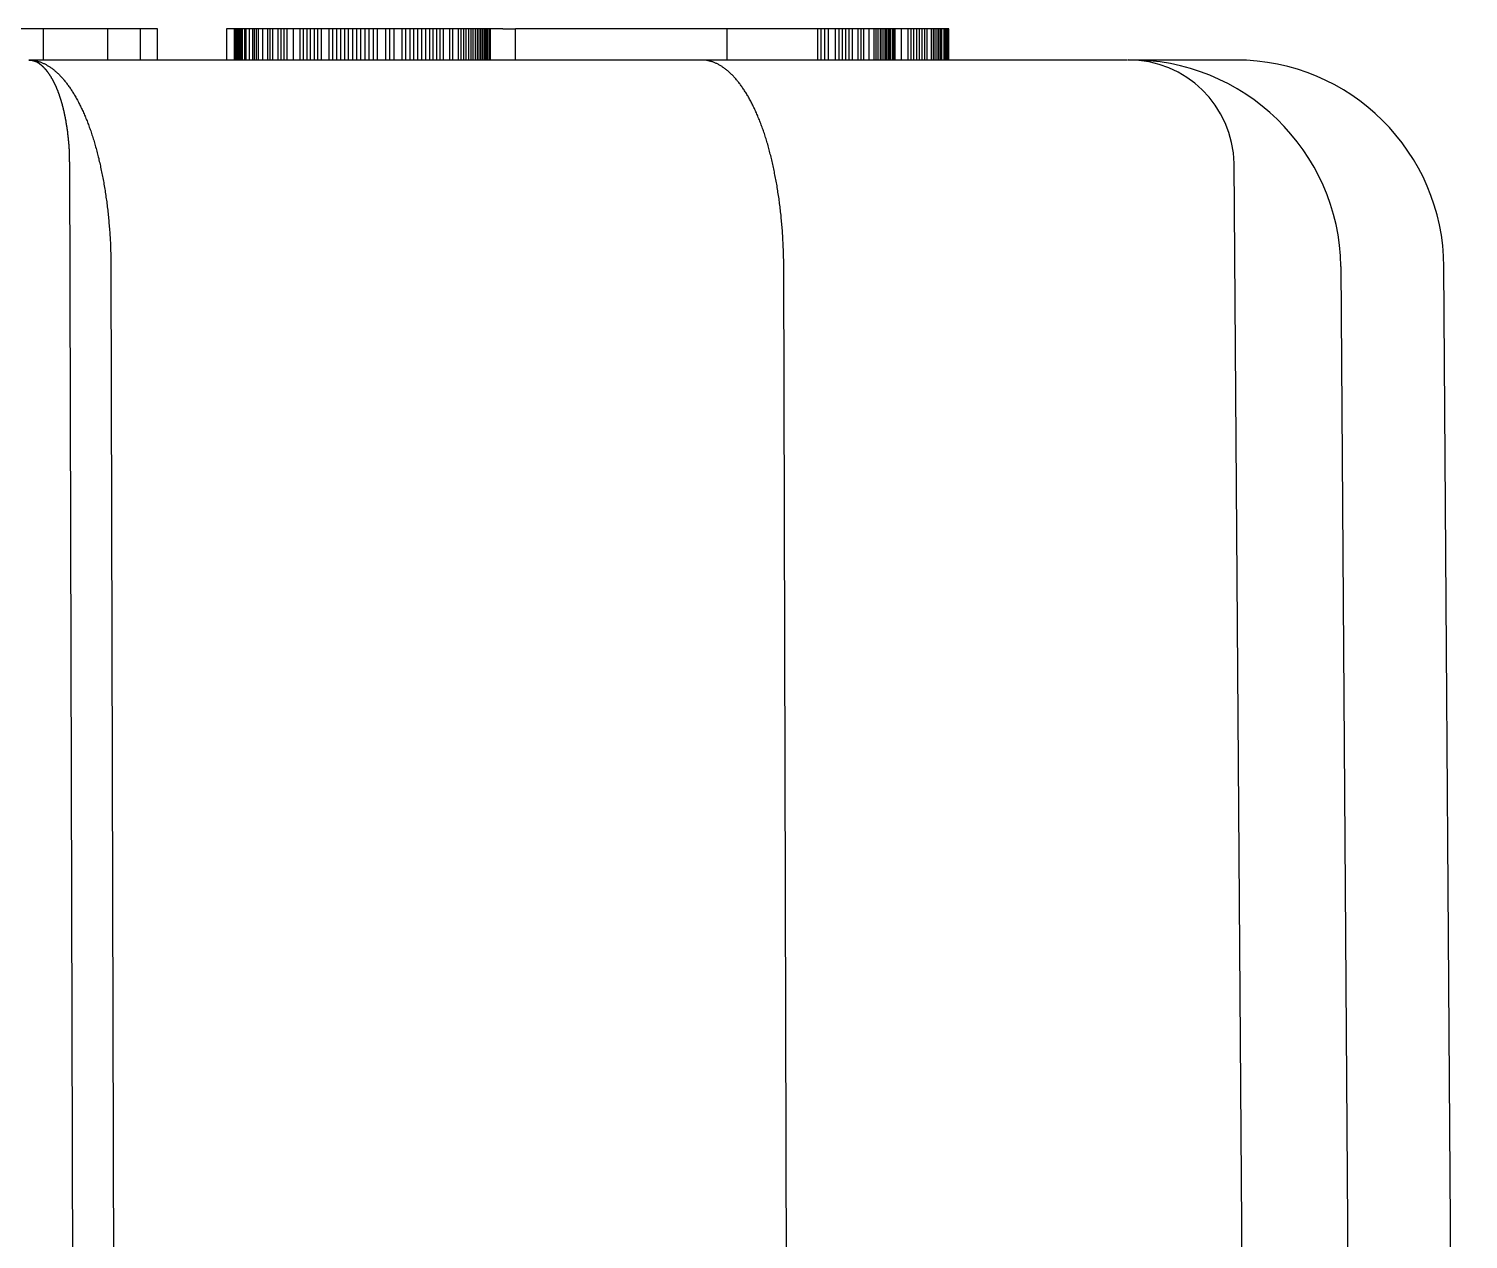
# Model space of a CAD drawing. Extents: x 55 to 320, y 62 to 485.
# Drawn here: x 85.94 to 99.78, y 363.56 to 375.2 of the extents above; entities that cross this region are included whole.
import ezdxf

# ---------------------------------------------------------------- set-up
doc = ezdxf.new("R2010")
doc.units = 0
doc.header["$MEASUREMENT"] = 0
doc.layers.add('FR_QBM1_G14_40U', color=7, linetype='CONTINUOUS')

msp = doc.modelspace()

# ---------------------------------------------------------------- linework, layer by layer
at = {"layer": 'FR_QBM1_G14_40U', "color": 5, "linetype": 'Continuous'}
for p, q in [((86.085, 375.196), (85.305, 375.196)), ((86.703, 375.196), (86.085, 375.196)), ((86.085, 374.896), (86.085, 375.196)), ((86.703, 374.896), (86.703, 375.196)), ((87.016, 375.196), (86.703, 375.196)), ((87.18, 375.196), (87.016, 375.196)), ((87.016, 374.896), (87.016, 375.196)), ((87.18, 374.896), (87.18, 375.196)), ((87.918, 375.196), (87.844, 375.196)), ((87.844, 375.196), (87.844, 374.896)), ((87.918, 374.896), (87.918, 375.196)), ((87.918, 375.196), (87.918, 375.196)), ((87.918, 374.896), (87.918, 375.196)), ((87.921, 375.196), (87.918, 375.196)), ((87.921, 374.896), (87.921, 375.196)), ((87.924, 375.196), (87.921, 375.196)), ((87.924, 374.896), (87.924, 375.196)), ((87.928, 375.196), (87.924, 375.196)), ((87.928, 374.896), (87.928, 375.196)), ((87.932, 375.196), (87.928, 375.196)), ((87.932, 374.896), (87.932, 375.196)), ((87.937, 375.196), (87.932, 375.196)), ((87.937, 374.896), (87.937, 375.196)), ((87.943, 375.196), (87.937, 375.196)), ((87.943, 374.896), (87.943, 375.196)), ((87.95, 375.196), (87.943, 375.196)), ((87.957, 375.196), (87.95, 375.196)), ((87.95, 374.896), (87.95, 375.196)), ((87.966, 375.196), (87.957, 375.196)), ((87.957, 374.896), (87.957, 375.196)), ((87.966, 374.896), (87.966, 375.196)), ((87.975, 375.196), (87.966, 375.196)), ((87.975, 374.896), (87.975, 375.196)), ((87.985, 375.196), (87.975, 375.196)), ((87.985, 374.896), (87.985, 375.196)), ((87.996, 375.196), (87.985, 375.196)), ((87.996, 374.896), (87.996, 375.196)), ((88.008, 375.196), (87.996, 375.196)), ((88.019, 375.196), (88.008, 375.196)), ((88.019, 374.896), (88.019, 375.196)), ((88.033, 375.196), (88.019, 375.196)), ((88.033, 374.896), (88.033, 375.196)), ((88.048, 375.196), (88.033, 375.196)), ((88.063, 375.196), (88.048, 375.196)), ((88.063, 374.896), (88.063, 375.196)), ((88.095, 375.196), (88.063, 375.196)), ((88.095, 374.896), (88.095, 375.196)), ((88.113, 375.196), (88.095, 375.196)), ((88.113, 374.896), (88.113, 375.196)), ((88.13, 375.196), (88.113, 375.196)), ((88.13, 374.896), (88.13, 375.196)), ((88.15, 375.196), (88.13, 375.196)), ((88.192, 375.196), (88.15, 375.196)), ((88.15, 374.896), (88.15, 375.196)), ((88.192, 374.896), (88.192, 375.196)), ((88.239, 375.196), (88.192, 375.196)), ((88.239, 374.896), (88.239, 375.196)), ((88.263, 375.196), (88.239, 375.196)), ((88.263, 374.896), (88.263, 375.196)), ((88.288, 375.196), (88.263, 375.196)), ((88.288, 374.896), (88.288, 375.196)), ((88.34, 375.196), (88.288, 375.196)), ((88.34, 374.896), (88.34, 375.196)), ((88.369, 375.196), (88.34, 375.196)), ((88.369, 374.896), (88.369, 375.196)), ((88.397, 375.196), (88.369, 375.196)), ((88.397, 374.896), (88.397, 375.196)), ((88.426, 375.196), (88.397, 375.196)), ((88.486, 375.196), (88.426, 375.196)), ((88.426, 374.896), (88.426, 375.196)), ((88.551, 375.196), (88.486, 375.196)), ((88.486, 374.896), (88.486, 375.196)), ((88.551, 374.896), (88.551, 375.196)), ((88.584, 375.196), (88.551, 375.196)), ((88.584, 374.896), (88.584, 375.196)), ((88.618, 375.196), (88.584, 375.196)), ((88.618, 374.896), (88.618, 375.196)), ((88.651, 375.196), (88.618, 375.196)), ((88.651, 374.896), (88.651, 375.196)), ((88.688, 375.196), (88.651, 375.196)), ((88.688, 374.896), (88.688, 375.196)), ((88.722, 375.196), (88.688, 375.196)), ((88.722, 374.896), (88.722, 375.196)), ((88.757, 375.196), (88.722, 375.196)), ((88.83, 375.196), (88.757, 375.196)), ((88.757, 374.896), (88.757, 375.196)), ((88.866, 375.196), (88.83, 375.196)), ((88.83, 374.896), (88.83, 375.196)), ((88.866, 374.896), (88.866, 375.196)), ((88.904, 375.196), (88.866, 375.196)), ((88.941, 375.196), (88.904, 375.196)), ((88.904, 374.896), (88.904, 375.196)), ((88.941, 374.896), (88.941, 375.196)), ((88.979, 375.196), (88.941, 375.196)), ((88.979, 374.896), (88.979, 375.196)), ((89.017, 375.196), (88.979, 375.196)), ((89.017, 374.896), (89.017, 375.196)), ((89.056, 375.196), (89.017, 375.196)), ((89.056, 374.896), (89.056, 375.196)), ((89.095, 375.196), (89.056, 375.196)), ((89.095, 374.896), (89.095, 375.196)), ((89.135, 375.196), (89.095, 375.196)), ((89.175, 375.196), (89.135, 375.196)), ((89.135, 374.896), (89.135, 375.196)), ((89.215, 375.196), (89.175, 375.196)), ((89.175, 374.896), (89.175, 375.196)), ((89.215, 374.896), (89.215, 375.196)), ((89.255, 375.196), (89.215, 375.196)), ((89.295, 375.196), (89.255, 375.196)), ((89.255, 374.896), (89.255, 375.196)), ((89.374, 375.196), (89.295, 375.196)), ((89.295, 374.896), (89.295, 375.196)), ((89.374, 374.896), (89.374, 375.196)), ((89.413, 375.196), (89.374, 375.196)), ((89.413, 374.896), (89.413, 375.196)), ((89.453, 375.196), (89.413, 375.196)), ((89.453, 374.896), (89.453, 375.196)), ((89.53, 375.196), (89.453, 375.196)), ((89.53, 374.896), (89.53, 375.196)), ((89.568, 375.196), (89.53, 375.196)), ((89.568, 374.896), (89.568, 375.196)), ((89.607, 375.196), (89.568, 375.196)), ((89.607, 374.896), (89.607, 375.196)), ((89.645, 375.196), (89.607, 375.196)), ((89.645, 374.896), (89.645, 375.196)), ((89.683, 375.196), (89.645, 375.196)), ((89.683, 374.896), (89.683, 375.196)), ((89.721, 375.196), (89.683, 375.196)), ((89.721, 374.896), (89.721, 375.196)), ((89.759, 375.196), (89.721, 375.196)), ((89.759, 374.896), (89.759, 375.196)), ((89.797, 375.196), (89.759, 375.196)), ((89.797, 374.896), (89.797, 375.196)), ((89.83, 375.196), (89.797, 375.196)), ((89.83, 374.896), (89.83, 375.196)), ((89.865, 375.196), (89.83, 375.196)), ((89.865, 374.896), (89.865, 375.196)), ((89.896, 375.196), (89.865, 375.196)), ((89.896, 374.896), (89.896, 375.196)), ((89.928, 375.196), (89.896, 375.196)), ((89.928, 374.896), (89.928, 375.196)), ((89.988, 375.196), (89.928, 375.196)), ((89.988, 374.896), (89.988, 375.196)), ((90.017, 375.196), (89.988, 375.196)), ((90.072, 375.196), (90.017, 375.196)), ((90.017, 374.896), (90.017, 375.196)), ((90.098, 375.196), (90.072, 375.196)), ((90.072, 374.896), (90.072, 375.196)), ((90.098, 374.896), (90.098, 375.196)), ((90.123, 375.196), (90.098, 375.196)), ((90.123, 374.896), (90.123, 375.196)), ((90.147, 375.196), (90.123, 375.196)), ((90.147, 374.896), (90.147, 375.196)), ((90.171, 375.196), (90.147, 375.196)), ((90.171, 374.896), (90.171, 375.196)), ((90.193, 375.196), (90.171, 375.196)), ((90.193, 374.896), (90.193, 375.196)), ((90.215, 375.196), (90.193, 375.196)), ((90.235, 375.196), (90.215, 375.196)), ((90.215, 374.896), (90.215, 375.196)), ((90.256, 375.196), (90.235, 375.196)), ((90.235, 374.896), (90.235, 375.196)), ((90.256, 374.896), (90.256, 375.196)), ((90.273, 375.196), (90.256, 375.196)), ((90.273, 374.896), (90.273, 375.196)), ((90.289, 375.196), (90.273, 375.196)), ((90.289, 374.896), (90.289, 375.196)), ((90.305, 375.196), (90.289, 375.196)), ((90.305, 374.896), (90.305, 375.196)), ((90.319, 375.196), (90.305, 375.196)), ((90.319, 374.896), (90.319, 375.196)), ((90.331, 375.196), (90.319, 375.196)), ((90.331, 374.896), (90.331, 375.196)), ((90.342, 375.196), (90.331, 375.196)), ((90.342, 374.896), (90.342, 375.196)), ((90.352, 375.196), (90.342, 375.196)), ((90.352, 374.896), (90.352, 375.196)), ((90.367, 375.196), (90.352, 375.196)), ((90.367, 374.896), (90.367, 375.196)), ((90.372, 375.196), (90.367, 375.196)), ((90.372, 374.896), (90.372, 375.196)), ((90.375, 375.196), (90.372, 375.196)), ((90.375, 374.896), (90.375, 375.196)), ((90.378, 375.196), (90.375, 375.196)), ((90.378, 374.896), (90.378, 375.196)), ((90.38, 375.196), (90.378, 375.196)), ((90.38, 374.896), (90.38, 375.196)), ((90.5, 375.196), (90.38, 375.196)), ((90.5, 375.196), (90.621, 375.196)), ((92.654, 375.196), (90.621, 375.196)), ((90.621, 374.896), (90.621, 375.196)), ((93.526, 375.196), (92.654, 375.196)), ((92.654, 374.896), (92.654, 375.196)), ((93.559, 375.196), (93.526, 375.196)), ((93.526, 374.896), (93.526, 375.196)), ((93.559, 374.896), (93.559, 375.196)), ((93.594, 375.196), (93.559, 375.196)), ((93.594, 374.896), (93.594, 375.196)), ((93.629, 375.196), (93.594, 375.196)), ((93.629, 374.896), (93.629, 375.196)), ((93.697, 375.196), (93.629, 375.196)), ((93.697, 374.896), (93.697, 375.196)), ((93.731, 375.196), (93.697, 375.196)), ((93.764, 375.196), (93.731, 375.196)), ((93.731, 374.896), (93.731, 375.196)), ((93.797, 375.196), (93.764, 375.196)), ((93.764, 374.896), (93.764, 375.196)), ((93.797, 374.896), (93.797, 375.196)), ((93.828, 375.196), (93.797, 375.196)), ((93.828, 374.896), (93.828, 375.196)), ((93.859, 375.196), (93.828, 375.196)), ((93.859, 374.896), (93.859, 375.196)), ((93.916, 375.196), (93.859, 375.196)), ((93.916, 374.896), (93.916, 375.196)), ((93.944, 375.196), (93.916, 375.196)), ((93.944, 374.896), (93.944, 375.196)), ((93.97, 375.196), (93.944, 375.196)), ((93.97, 374.896), (93.97, 375.196)), ((94.021, 375.196), (93.97, 375.196)), ((94.021, 374.896), (94.021, 375.196)), ((94.067, 375.196), (94.021, 375.196)), ((94.088, 375.196), (94.067, 375.196)), ((94.067, 374.896), (94.067, 375.196)), ((94.088, 374.896), (94.088, 375.196)), ((94.108, 375.196), (94.088, 375.196)), ((94.108, 374.896), (94.108, 375.196)), ((94.128, 375.196), (94.108, 375.196)), ((94.128, 374.896), (94.128, 375.196)), ((94.147, 375.196), (94.128, 375.196)), ((94.147, 374.896), (94.147, 375.196)), ((94.164, 375.196), (94.147, 375.196)), ((94.164, 374.896), (94.164, 375.196)), ((94.181, 375.196), (94.164, 375.196)), ((94.181, 374.896), (94.181, 375.196)), ((94.195, 375.196), (94.181, 375.196)), ((94.208, 375.196), (94.195, 375.196)), ((94.195, 374.896), (94.195, 375.196)), ((94.208, 374.896), (94.208, 375.196)), ((94.219, 375.196), (94.208, 375.196)), ((94.219, 374.896), (94.219, 375.196)), ((94.23, 375.196), (94.219, 375.196)), ((94.247, 375.196), (94.23, 375.196)), ((94.23, 374.896), (94.23, 375.196)), ((94.26, 375.196), (94.247, 375.196)), ((94.247, 374.896), (94.247, 375.196)), ((94.26, 374.896), (94.26, 375.196)), ((94.263, 375.196), (94.26, 375.196)), ((94.263, 374.896), (94.263, 375.196)), ((94.266, 375.196), (94.263, 375.196)), ((94.268, 375.196), (94.266, 375.196)), ((94.266, 374.896), (94.266, 375.196)), ((94.269, 375.196), (94.268, 375.196)), ((94.268, 374.896), (94.268, 375.196)), ((94.332, 375.196), (94.269, 375.196)), ((94.269, 374.896), (94.269, 375.196)), ((94.394, 375.196), (94.332, 375.196)), ((94.332, 374.896), (94.332, 375.196)), ((94.423, 375.196), (94.394, 375.196)), ((94.394, 374.896), (94.394, 375.196)), ((94.423, 374.896), (94.423, 375.196)), ((94.451, 375.196), (94.423, 375.196)), ((94.451, 374.896), (94.451, 375.196)), ((94.478, 375.196), (94.451, 375.196)), ((94.478, 374.896), (94.478, 375.196)), ((94.504, 375.196), (94.478, 375.196)), ((94.53, 375.196), (94.504, 375.196)), ((94.504, 374.896), (94.504, 375.196)), ((94.554, 375.196), (94.53, 375.196)), ((94.53, 374.896), (94.53, 375.196)), ((94.577, 375.196), (94.554, 375.196)), ((94.554, 374.896), (94.554, 375.196)), ((94.577, 374.896), (94.577, 375.196)), ((94.619, 375.196), (94.577, 375.196)), ((94.638, 375.196), (94.619, 375.196)), ((94.619, 374.896), (94.619, 375.196)), ((94.656, 375.196), (94.638, 375.196)), ((94.638, 374.896), (94.638, 375.196)), ((94.656, 374.896), (94.656, 375.196)), ((94.674, 375.196), (94.656, 375.196)), ((94.674, 374.896), (94.674, 375.196)), ((94.69, 375.196), (94.674, 375.196)), ((94.69, 374.896), (94.69, 375.196)), ((94.705, 375.196), (94.69, 375.196)), ((94.718, 375.196), (94.705, 375.196)), ((94.705, 374.896), (94.705, 375.196)), ((94.742, 375.196), (94.718, 375.196)), ((94.718, 374.896), (94.718, 375.196)), ((94.742, 374.896), (94.742, 375.196)), ((94.752, 375.196), (94.742, 375.196)), ((94.752, 374.896), (94.752, 375.196)), ((94.76, 375.196), (94.752, 375.196)), ((94.768, 375.196), (94.76, 375.196)), ((94.76, 374.896), (94.76, 375.196)), ((94.774, 375.196), (94.768, 375.196)), ((94.768, 374.896), (94.768, 375.196)), ((94.78, 375.196), (94.774, 375.196)), ((94.774, 374.896), (94.774, 375.196)), ((94.78, 374.896), (94.78, 375.196)), ((94.784, 375.196), (94.78, 375.196)), ((94.786, 375.196), (94.784, 375.196)), ((94.784, 374.896), (94.784, 375.196)), ((94.787, 375.196), (94.786, 375.196)), ((94.786, 374.896), (94.786, 375.196)), ((94.787, 374.896), (94.787, 375.196)), ((92.41, 374.896), (85.943, 374.896)), ((96.504, 374.896), (92.421, 374.896)), ((97.546, 374.896), (96.509, 374.896)), ((86.405, 348.939), (86.336, 373.903)), ((97.708, 348.939), (97.528, 373.903)), ((86.732, 372.91), (86.797, 348.396)), ((93.264, 348.396), (93.199, 372.91)), ((98.555, 372.91), (98.724, 348.396)), ((99.779, 338.396), (99.546, 372.91))]:
    msp.add_line(p, q, dxfattribs=at)
at = {"layer": 'FR_QBM1_G14_40U', "color": 5}
for points in [[(85.942, 374.896, 0), (85.949, 374.896, 0), (85.955, 374.896, 0), (85.962, 374.895, 0), (85.968, 374.895, 0), (85.975, 374.894, 0), (85.981, 374.894, 0), (85.987, 374.893, 0), (85.994, 374.892, 0), (86, 374.891, 0), (86.007, 374.889, 0), (86.013, 374.888, 0), (86.019, 374.886, 0), (86.026, 374.885, 0), (86.032, 374.883, 0), (86.038, 374.881, 0), (86.045, 374.879, 0), (86.051, 374.877, 0), (86.057, 374.875, 0), (86.064, 374.872, 0), (86.07, 374.87, 0), (86.076, 374.867, 0), (86.083, 374.864, 0), (86.089, 374.861, 0), (86.095, 374.858, 0), (86.102, 374.855, 0), (86.108, 374.852, 0), (86.114, 374.848, 0), (86.12, 374.844, 0), (86.126, 374.841, 0), (86.133, 374.837, 0), (86.139, 374.833, 0), (86.145, 374.829, 0), (86.151, 374.825, 0), (86.157, 374.82, 0), (86.163, 374.816, 0), (86.169, 374.811, 0), (86.176, 374.807, 0), (86.182, 374.802, 0), (86.188, 374.797, 0), (86.194, 374.792, 0), (86.2, 374.787, 0), (86.206, 374.781, 0), (86.212, 374.776, 0), (86.218, 374.77, 0), (86.224, 374.765, 0), (86.23, 374.759, 0), (86.236, 374.753, 0), (86.242, 374.747, 0), (86.248, 374.741, 0), (86.254, 374.734, 0), (86.259, 374.728, 0), (86.265, 374.721, 0), (86.271, 374.715, 0), (86.277, 374.708, 0), (86.283, 374.701, 0), (86.288, 374.694, 0), (86.294, 374.687, 0), (86.3, 374.68, 0), (86.305, 374.672, 0), (86.311, 374.665, 0), (86.317, 374.657, 0), (86.322, 374.65, 0), (86.328, 374.642, 0), (86.334, 374.634, 0), (86.339, 374.626, 0), (86.345, 374.618, 0), (86.35, 374.61, 0), (86.356, 374.601, 0), (86.361, 374.593, 0), (86.367, 374.584, 0), (86.372, 374.575, 0), (86.377, 374.567, 0), (86.383, 374.558, 0), (86.388, 374.549, 0), (86.393, 374.539, 0), (86.398, 374.53, 0), (86.404, 374.521, 0), (86.409, 374.511, 0), (86.414, 374.502, 0), (86.419, 374.492, 0), (86.424, 374.482, 0), (86.429, 374.472, 0), (86.434, 374.462, 0), (86.439, 374.452, 0), (86.444, 374.442, 0), (86.449, 374.431, 0), (86.454, 374.421, 0), (86.459, 374.41, 0), (86.464, 374.4, 0), (86.469, 374.389, 0), (86.474, 374.378, 0), (86.478, 374.367, 0), (86.483, 374.356, 0), (86.488, 374.345, 0), (86.492, 374.333, 0), (86.497, 374.322, 0), (86.502, 374.31, 0), (86.506, 374.299, 0), (86.511, 374.287, 0), (86.515, 374.275, 0), (86.519, 374.263, 0), (86.524, 374.251, 0), (86.528, 374.239, 0), (86.533, 374.227, 0), (86.537, 374.214, 0), (86.541, 374.202, 0), (86.545, 374.19, 0), (86.549, 374.177, 0), (86.553, 374.164, 0), (86.558, 374.151, 0), (86.562, 374.139, 0), (86.566, 374.126, 0), (86.57, 374.113, 0), (86.573, 374.1, 0), (86.577, 374.086, 0), (86.581, 374.073, 0), (86.585, 374.06, 0), (86.589, 374.046, 0), (86.592, 374.033, 0), (86.596, 374.019, 0), (86.6, 374.005, 0), (86.603, 373.992, 0), (86.607, 373.978, 0), (86.61, 373.964, 0), (86.614, 373.95, 0), (86.617, 373.936, 0), (86.62, 373.922, 0), (86.624, 373.908, 0), (86.627, 373.893, 0), (86.63, 373.879, 0), (86.633, 373.865, 0), (86.636, 373.85, 0), (86.639, 373.835, 0), (86.642, 373.821, 0), (86.645, 373.806, 0), (86.648, 373.791, 0), (86.651, 373.777, 0), (86.654, 373.762, 0), (86.657, 373.747, 0), (86.659, 373.732, 0), (86.662, 373.717, 0), (86.665, 373.702, 0), (86.667, 373.686, 0), (86.67, 373.671, 0), (86.672, 373.656, 0), (86.675, 373.641, 0), (86.677, 373.625, 0), (86.68, 373.61, 0), (86.682, 373.594, 0), (86.684, 373.579, 0), (86.686, 373.563, 0), (86.689, 373.548, 0), (86.691, 373.532, 0), (86.693, 373.516, 0), (86.695, 373.5, 0), (86.697, 373.484, 0), (86.699, 373.469, 0), (86.701, 373.453, 0), (86.702, 373.437, 0), (86.704, 373.421, 0), (86.706, 373.405, 0), (86.707, 373.389, 0), (86.709, 373.373, 0), (86.711, 373.356, 0), (86.712, 373.34, 0), (86.713, 373.324, 0), (86.715, 373.308, 0), (86.716, 373.291, 0), (86.718, 373.275, 0), (86.719, 373.259, 0), (86.72, 373.242, 0), (86.721, 373.226, 0), (86.722, 373.209, 0), (86.723, 373.193, 0), (86.724, 373.176, 0), (86.725, 373.16, 0), (86.726, 373.143, 0), (86.727, 373.127, 0), (86.728, 373.11, 0), (86.728, 373.094, 0), (86.729, 373.077, 0), (86.729, 373.06, 0), (86.73, 373.044, 0), (86.73, 373.027, 0), (86.731, 373.01, 0), (86.731, 372.993, 0), (86.731, 372.977, 0), (86.732, 372.96, 0), (86.732, 372.943, 0), (86.732, 372.926, 0), (86.732, 372.91, 0)], [(86.336, 373.903, 0), (86.336, 373.906, 0), (86.336, 373.91, 0), (86.336, 373.913, 0), (86.335, 373.916, 0), (86.335, 373.92, 0), (86.335, 373.923, 0), (86.335, 373.926, 0), (86.335, 373.93, 0), (86.335, 373.933, 0), (86.335, 373.936, 0), (86.335, 373.94, 0), (86.335, 373.943, 0), (86.335, 373.946, 0), (86.335, 373.95, 0), (86.335, 373.953, 0), (86.335, 373.956, 0), (86.335, 373.959, 0), (86.335, 373.963, 0), (86.335, 373.966, 0), (86.335, 373.969, 0), (86.334, 373.973, 0), (86.334, 373.976, 0), (86.334, 373.979, 0), (86.334, 373.983, 0), (86.334, 373.986, 0), (86.334, 373.989, 0), (86.334, 373.993, 0), (86.334, 373.996, 0), (86.334, 373.999, 0), (86.333, 374.002, 0), (86.333, 374.006, 0), (86.333, 374.009, 0), (86.333, 374.012, 0), (86.333, 374.016, 0), (86.333, 374.019, 0), (86.332, 374.022, 0), (86.332, 374.025, 0), (86.332, 374.029, 0), (86.332, 374.032, 0), (86.332, 374.035, 0), (86.332, 374.039, 0), (86.331, 374.042, 0), (86.331, 374.045, 0), (86.331, 374.048, 0), (86.331, 374.052, 0), (86.331, 374.055, 0), (86.33, 374.058, 0), (86.33, 374.062, 0), (86.33, 374.065, 0), (86.33, 374.068, 0), (86.329, 374.071, 0), (86.329, 374.075, 0), (86.329, 374.078, 0), (86.329, 374.081, 0), (86.329, 374.084, 0), (86.328, 374.088, 0), (86.328, 374.091, 0), (86.328, 374.094, 0), (86.327, 374.097, 0), (86.327, 374.101, 0), (86.327, 374.104, 0), (86.327, 374.107, 0), (86.326, 374.11, 0), (86.326, 374.114, 0), (86.326, 374.117, 0), (86.325, 374.12, 0), (86.325, 374.123, 0), (86.325, 374.126, 0), (86.325, 374.13, 0), (86.324, 374.133, 0), (86.324, 374.136, 0), (86.324, 374.139, 0), (86.323, 374.142, 0), (86.323, 374.146, 0), (86.323, 374.149, 0), (86.322, 374.152, 0), (86.322, 374.155, 0), (86.322, 374.158, 0), (86.321, 374.162, 0), (86.321, 374.165, 0), (86.32, 374.168, 0), (86.32, 374.171, 0), (86.32, 374.174, 0), (86.319, 374.178, 0), (86.319, 374.181, 0), (86.319, 374.184, 0), (86.318, 374.187, 0), (86.318, 374.19, 0), (86.317, 374.193, 0), (86.317, 374.197, 0), (86.317, 374.2, 0), (86.316, 374.203, 0), (86.316, 374.206, 0), (86.316, 374.209, 0), (86.315, 374.212, 0), (86.315, 374.215, 0), (86.314, 374.219, 0), (86.314, 374.222, 0), (86.313, 374.225, 0), (86.313, 374.228, 0), (86.312, 374.231, 0), (86.312, 374.234, 0), (86.312, 374.237, 0), (86.311, 374.24, 0), (86.311, 374.243, 0), (86.31, 374.247, 0), (86.31, 374.25, 0), (86.309, 374.253, 0), (86.309, 374.256, 0), (86.308, 374.259, 0), (86.308, 374.262, 0), (86.308, 374.265, 0), (86.307, 374.268, 0), (86.306, 374.271, 0), (86.306, 374.274, 0), (86.305, 374.277, 0), (86.305, 374.28, 0), (86.305, 374.283, 0), (86.304, 374.286, 0), (86.303, 374.289, 0), (86.303, 374.292, 0), (86.302, 374.295, 0), (86.302, 374.298, 0), (86.301, 374.302, 0), (86.301, 374.305, 0), (86.3, 374.308, 0), (86.3, 374.311, 0), (86.299, 374.314, 0), (86.299, 374.317, 0), (86.298, 374.32, 0), (86.298, 374.323, 0), (86.297, 374.325, 0), (86.296, 374.328, 0), (86.296, 374.331, 0), (86.295, 374.334, 0), (86.295, 374.337, 0), (86.294, 374.34, 0), (86.294, 374.343, 0), (86.293, 374.346, 0), (86.293, 374.349, 0), (86.292, 374.352, 0), (86.291, 374.355, 0), (86.291, 374.358, 0), (86.29, 374.361, 0), (86.29, 374.364, 0), (86.289, 374.367, 0), (86.288, 374.37, 0), (86.288, 374.373, 0), (86.287, 374.375, 0), (86.286, 374.378, 0), (86.286, 374.381, 0), (86.285, 374.384, 0), (86.284, 374.387, 0), (86.284, 374.39, 0), (86.283, 374.393, 0), (86.283, 374.396, 0), (86.282, 374.398, 0), (86.281, 374.401, 0), (86.281, 374.404, 0), (86.28, 374.407, 0), (86.279, 374.41, 0), (86.279, 374.413, 0), (86.278, 374.415, 0), (86.277, 374.418, 0), (86.277, 374.421, 0), (86.276, 374.424, 0), (86.275, 374.427, 0), (86.275, 374.429, 0), (86.274, 374.432, 0), (86.273, 374.435, 0), (86.272, 374.438, 0), (86.272, 374.441, 0), (86.271, 374.443, 0), (86.27, 374.446, 0), (86.27, 374.449, 0), (86.269, 374.452, 0), (86.268, 374.454, 0), (86.267, 374.457, 0), (86.267, 374.46, 0), (86.266, 374.462, 0), (86.265, 374.465, 0), (86.265, 374.468, 0), (86.264, 374.471, 0), (86.263, 374.473, 0), (86.262, 374.476, 0), (86.262, 374.479, 0), (86.261, 374.481, 0), (86.26, 374.484, 0), (86.259, 374.487, 0), (86.259, 374.489, 0), (86.258, 374.492, 0), (86.257, 374.495, 0), (86.256, 374.497, 0), (86.255, 374.5, 0), (86.255, 374.502, 0), (86.254, 374.505, 0), (86.253, 374.508, 0), (86.252, 374.51, 0), (86.251, 374.513, 0), (86.251, 374.515, 0), (86.25, 374.518, 0), (86.249, 374.521, 0), (86.248, 374.523, 0), (86.248, 374.526, 0), (86.247, 374.528, 0), (86.246, 374.531, 0), (86.245, 374.533, 0), (86.244, 374.536, 0), (86.243, 374.538, 0), (86.243, 374.541, 0), (86.242, 374.543, 0), (86.241, 374.546, 0), (86.24, 374.548, 0), (86.239, 374.551, 0), (86.238, 374.553, 0), (86.238, 374.556, 0), (86.237, 374.558, 0), (86.236, 374.561, 0), (86.235, 374.563, 0), (86.234, 374.566, 0), (86.233, 374.568, 0), (86.232, 374.57, 0), (86.231, 374.573, 0), (86.231, 374.575, 0), (86.23, 374.578, 0), (86.229, 374.58, 0), (86.228, 374.582, 0), (86.227, 374.585, 0), (86.226, 374.587, 0), (86.225, 374.589, 0), (86.225, 374.592, 0), (86.224, 374.594, 0), (86.223, 374.597, 0), (86.222, 374.599, 0), (86.221, 374.601, 0), (86.22, 374.603, 0), (86.219, 374.606, 0), (86.218, 374.608, 0), (86.217, 374.61, 0), (86.216, 374.613, 0), (86.215, 374.615, 0), (86.214, 374.617, 0), (86.213, 374.619, 0), (86.213, 374.622, 0), (86.212, 374.624, 0), (86.211, 374.626, 0), (86.21, 374.628, 0), (86.209, 374.631, 0), (86.208, 374.633, 0), (86.207, 374.635, 0), (86.206, 374.637, 0), (86.205, 374.639, 0), (86.204, 374.642, 0), (86.203, 374.644, 0), (86.202, 374.646, 0), (86.201, 374.648, 0), (86.2, 374.65, 0), (86.199, 374.652, 0), (86.198, 374.654, 0), (86.197, 374.657, 0), (86.196, 374.659, 0), (86.195, 374.661, 0), (86.194, 374.663, 0), (86.193, 374.665, 0), (86.192, 374.667, 0), (86.191, 374.669, 0), (86.19, 374.671, 0), (86.189, 374.673, 0), (86.188, 374.675, 0), (86.187, 374.677, 0), (86.186, 374.679, 0), (86.185, 374.681, 0), (86.184, 374.683, 0), (86.183, 374.685, 0), (86.182, 374.687, 0), (86.181, 374.689, 0), (86.18, 374.691, 0), (86.179, 374.693, 0), (86.178, 374.695, 0), (86.177, 374.697, 0), (86.176, 374.699, 0), (86.175, 374.701, 0), (86.174, 374.703, 0), (86.173, 374.705, 0), (86.172, 374.707, 0), (86.171, 374.708, 0), (86.17, 374.71, 0), (86.169, 374.712, 0), (86.168, 374.714, 0), (86.166, 374.716, 0), (86.165, 374.718, 0), (86.164, 374.72, 0), (86.163, 374.721, 0), (86.162, 374.723, 0), (86.161, 374.725, 0), (86.16, 374.727, 0), (86.159, 374.729, 0), (86.158, 374.73, 0), (86.157, 374.732, 0), (86.156, 374.734, 0), (86.155, 374.736, 0), (86.154, 374.737, 0), (86.153, 374.739, 0), (86.151, 374.741, 0), (86.15, 374.742, 0), (86.149, 374.744, 0), (86.148, 374.746, 0), (86.147, 374.748, 0), (86.146, 374.749, 0), (86.145, 374.751, 0), (86.144, 374.753, 0), (86.143, 374.754, 0), (86.142, 374.756, 0), (86.141, 374.758, 0), (86.139, 374.759, 0), (86.138, 374.761, 0), (86.137, 374.762, 0), (86.136, 374.764, 0), (86.135, 374.766, 0), (86.134, 374.767, 0), (86.133, 374.769, 0), (86.132, 374.77, 0), (86.13, 374.772, 0), (86.129, 374.773, 0), (86.128, 374.775, 0), (86.127, 374.776, 0), (86.126, 374.778, 0), (86.125, 374.779, 0), (86.124, 374.781, 0), (86.123, 374.782, 0), (86.121, 374.784, 0), (86.12, 374.785, 0), (86.119, 374.787, 0), (86.118, 374.788, 0), (86.117, 374.79, 0), (86.116, 374.791, 0), (86.115, 374.793, 0), (86.114, 374.794, 0), (86.112, 374.795, 0), (86.111, 374.797, 0), (86.11, 374.798, 0), (86.109, 374.8, 0), (86.108, 374.801, 0), (86.106, 374.802, 0), (86.105, 374.804, 0), (86.104, 374.805, 0), (86.103, 374.806, 0), (86.102, 374.808, 0), (86.101, 374.809, 0), (86.1, 374.81, 0), (86.098, 374.812, 0), (86.097, 374.813, 0), (86.096, 374.814, 0), (86.095, 374.815, 0), (86.094, 374.817, 0), (86.093, 374.818, 0), (86.091, 374.819, 0), (86.09, 374.82, 0), (86.089, 374.822, 0), (86.088, 374.823, 0), (86.087, 374.824, 0), (86.085, 374.825, 0), (86.084, 374.826, 0), (86.083, 374.828, 0), (86.082, 374.829, 0), (86.081, 374.83, 0), (86.079, 374.831, 0), (86.078, 374.832, 0), (86.077, 374.833, 0), (86.076, 374.835, 0), (86.075, 374.836, 0), (86.073, 374.837, 0), (86.072, 374.838, 0), (86.071, 374.839, 0), (86.07, 374.84, 0), (86.069, 374.841, 0), (86.067, 374.842, 0), (86.066, 374.843, 0), (86.065, 374.844, 0), (86.064, 374.845, 0), (86.063, 374.846, 0), (86.061, 374.847, 0), (86.06, 374.848, 0), (86.059, 374.849, 0), (86.058, 374.85, 0), (86.056, 374.851, 0), (86.055, 374.852, 0), (86.054, 374.853, 0), (86.053, 374.854, 0), (86.052, 374.855, 0), (86.05, 374.856, 0), (86.049, 374.857, 0), (86.048, 374.858, 0), (86.047, 374.859, 0), (86.046, 374.86, 0), (86.044, 374.86, 0), (86.043, 374.861, 0), (86.042, 374.862, 0), (86.041, 374.863, 0), (86.039, 374.864, 0), (86.038, 374.865, 0), (86.037, 374.865, 0), (86.036, 374.866, 0), (86.034, 374.867, 0), (86.033, 374.868, 0), (86.032, 374.868, 0), (86.031, 374.869, 0), (86.029, 374.87, 0), (86.028, 374.87, 0), (86.027, 374.871, 0), (86.026, 374.872, 0), (86.025, 374.873, 0), (86.023, 374.873, 0), (86.022, 374.874, 0), (86.021, 374.874, 0), (86.019, 374.875, 0), (86.018, 374.876, 0), (86.017, 374.876, 0), (86.016, 374.877, 0), (86.014, 374.877, 0), (86.013, 374.878, 0), (86.012, 374.878, 0), (86.011, 374.879, 0), (86.01, 374.879, 0), (86.008, 374.88, 0), (86.007, 374.88, 0), (86.006, 374.881, 0), (86.004, 374.881, 0), (86.003, 374.882, 0), (86.002, 374.882, 0), (86.001, 374.883, 0), (85.999, 374.883, 0), (85.998, 374.884, 0), (85.997, 374.884, 0), (85.996, 374.884, 0), (85.995, 374.885, 0), (85.993, 374.885, 0), (85.992, 374.886, 0), (85.991, 374.886, 0), (85.99, 374.886, 0), (85.988, 374.887, 0), (85.987, 374.887, 0), (85.986, 374.887, 0), (85.985, 374.888, 0), (85.983, 374.888, 0), (85.982, 374.888, 0), (85.981, 374.889, 0), (85.98, 374.889, 0), (85.978, 374.889, 0), (85.977, 374.889, 0), (85.976, 374.89, 0), (85.975, 374.89, 0), (85.974, 374.89, 0), (85.972, 374.891, 0), (85.971, 374.891, 0), (85.97, 374.891, 0), (85.969, 374.891, 0), (85.967, 374.892, 0), (85.966, 374.892, 0), (85.965, 374.892, 0), (85.964, 374.892, 0), (85.963, 374.893, 0), (85.961, 374.893, 0), (85.96, 374.893, 0), (85.959, 374.893, 0), (85.958, 374.893, 0), (85.957, 374.894, 0), (85.955, 374.894, 0), (85.954, 374.894, 0), (85.953, 374.894, 0), (85.952, 374.894, 0), (85.951, 374.895, 0), (85.95, 374.895, 0), (85.948, 374.895, 0), (85.947, 374.895, 0), (85.946, 374.896, 0), (85.945, 374.896, 0), (85.944, 374.896, 0), (85.942, 374.896, 0)], [(93.199, 372.91, 0), (93.199, 372.926, 0), (93.199, 372.943, 0), (93.199, 372.96, 0), (93.199, 372.977, 0), (93.198, 372.993, 0), (93.198, 373.01, 0), (93.198, 373.027, 0), (93.197, 373.044, 0), (93.197, 373.06, 0), (93.196, 373.077, 0), (93.195, 373.094, 0), (93.195, 373.11, 0), (93.194, 373.127, 0), (93.193, 373.143, 0), (93.192, 373.16, 0), (93.191, 373.176, 0), (93.19, 373.193, 0), (93.189, 373.209, 0), (93.188, 373.226, 0), (93.187, 373.242, 0), (93.186, 373.259, 0), (93.185, 373.275, 0), (93.183, 373.291, 0), (93.182, 373.307, 0), (93.181, 373.324, 0), (93.179, 373.34, 0), (93.178, 373.356, 0), (93.176, 373.372, 0), (93.175, 373.388, 0), (93.173, 373.404, 0), (93.171, 373.421, 0), (93.169, 373.437, 0), (93.168, 373.452, 0), (93.166, 373.468, 0), (93.164, 373.484, 0), (93.162, 373.5, 0), (93.16, 373.516, 0), (93.158, 373.532, 0), (93.156, 373.547, 0), (93.154, 373.563, 0), (93.151, 373.578, 0), (93.149, 373.594, 0), (93.147, 373.609, 0), (93.144, 373.625, 0), (93.142, 373.64, 0), (93.14, 373.656, 0), (93.137, 373.671, 0), (93.135, 373.686, 0), (93.132, 373.701, 0), (93.129, 373.716, 0), (93.127, 373.731, 0), (93.124, 373.746, 0), (93.121, 373.761, 0), (93.118, 373.776, 0), (93.115, 373.791, 0), (93.112, 373.806, 0), (93.109, 373.82, 0), (93.106, 373.835, 0), (93.103, 373.85, 0), (93.1, 373.864, 0), (93.097, 373.878, 0), (93.094, 373.893, 0), (93.091, 373.907, 0), (93.087, 373.921, 0), (93.084, 373.935, 0), (93.081, 373.949, 0), (93.077, 373.963, 0), (93.074, 373.977, 0), (93.07, 373.991, 0), (93.067, 374.005, 0), (93.063, 374.019, 0), (93.059, 374.032, 0), (93.056, 374.046, 0), (93.052, 374.059, 0), (93.048, 374.072, 0), (93.045, 374.086, 0), (93.041, 374.099, 0), (93.037, 374.112, 0), (93.033, 374.125, 0), (93.029, 374.138, 0), (93.025, 374.151, 0), (93.021, 374.163, 0), (93.017, 374.176, 0), (93.013, 374.189, 0), (93.008, 374.201, 0), (93.004, 374.214, 0), (93, 374.226, 0), (92.996, 374.238, 0), (92.991, 374.25, 0), (92.987, 374.262, 0), (92.983, 374.274, 0), (92.978, 374.286, 0), (92.974, 374.298, 0), (92.969, 374.309, 0), (92.965, 374.321, 0), (92.96, 374.332, 0), (92.955, 374.343, 0), (92.951, 374.355, 0), (92.946, 374.366, 0), (92.941, 374.377, 0), (92.936, 374.388, 0), (92.932, 374.398, 0), (92.927, 374.409, 0), (92.922, 374.42, 0), (92.917, 374.43, 0), (92.912, 374.44, 0), (92.907, 374.451, 0), (92.902, 374.461, 0), (92.897, 374.471, 0), (92.892, 374.481, 0), (92.887, 374.491, 0), (92.882, 374.5, 0), (92.877, 374.51, 0), (92.871, 374.519, 0), (92.866, 374.529, 0), (92.861, 374.538, 0), (92.856, 374.547, 0), (92.85, 374.556, 0), (92.845, 374.565, 0), (92.84, 374.574, 0), (92.834, 374.583, 0), (92.829, 374.591, 0), (92.823, 374.6, 0), (92.818, 374.608, 0), (92.812, 374.617, 0), (92.807, 374.625, 0), (92.801, 374.633, 0), (92.796, 374.641, 0), (92.79, 374.649, 0), (92.784, 374.656, 0), (92.779, 374.664, 0), (92.773, 374.671, 0), (92.767, 374.679, 0), (92.762, 374.686, 0), (92.756, 374.693, 0), (92.75, 374.7, 0), (92.744, 374.707, 0), (92.739, 374.714, 0), (92.733, 374.72, 0), (92.727, 374.727, 0), (92.721, 374.733, 0), (92.715, 374.74, 0), (92.709, 374.746, 0), (92.703, 374.752, 0), (92.697, 374.758, 0), (92.691, 374.764, 0), (92.685, 374.769, 0), (92.679, 374.775, 0), (92.673, 374.781, 0), (92.667, 374.786, 0), (92.661, 374.791, 0), (92.655, 374.796, 0), (92.649, 374.801, 0), (92.643, 374.806, 0), (92.637, 374.811, 0), (92.631, 374.815, 0), (92.625, 374.82, 0), (92.618, 374.824, 0), (92.612, 374.828, 0), (92.606, 374.833, 0), (92.6, 374.837, 0), (92.594, 374.84, 0), (92.588, 374.844, 0), (92.581, 374.848, 0), (92.575, 374.851, 0), (92.569, 374.855, 0), (92.562, 374.858, 0), (92.556, 374.861, 0), (92.55, 374.864, 0), (92.544, 374.867, 0), (92.537, 374.869, 0), (92.531, 374.872, 0), (92.525, 374.874, 0), (92.518, 374.877, 0), (92.512, 374.879, 0), (92.506, 374.881, 0), (92.499, 374.883, 0), (92.493, 374.885, 0), (92.487, 374.886, 0), (92.48, 374.888, 0), (92.474, 374.889, 0), (92.467, 374.891, 0), (92.461, 374.892, 0), (92.455, 374.893, 0), (92.448, 374.894, 0), (92.442, 374.894, 0), (92.435, 374.895, 0), (92.429, 374.895, 0), (92.422, 374.896, 0), (92.416, 374.896, 0), (92.41, 374.896, 0)]]:
    msp.add_polyline3d(points, dxfattribs=at)
at = {"layer": 'FR_QBM1_G14_40U', "color": 5, "linetype": 'Continuous'}
for centre, radius, start, end in [((96.516, 373.883), 1.013, 1.1166, 90.3486), ((96.535, 372.876), 2.021, 0.9662, 90.7163), ((97.546, 372.896), 2, 0.3871, 90)]:
    msp.add_arc(centre, radius, start, end, dxfattribs=at)

doc.saveas('drawing.dxf')
